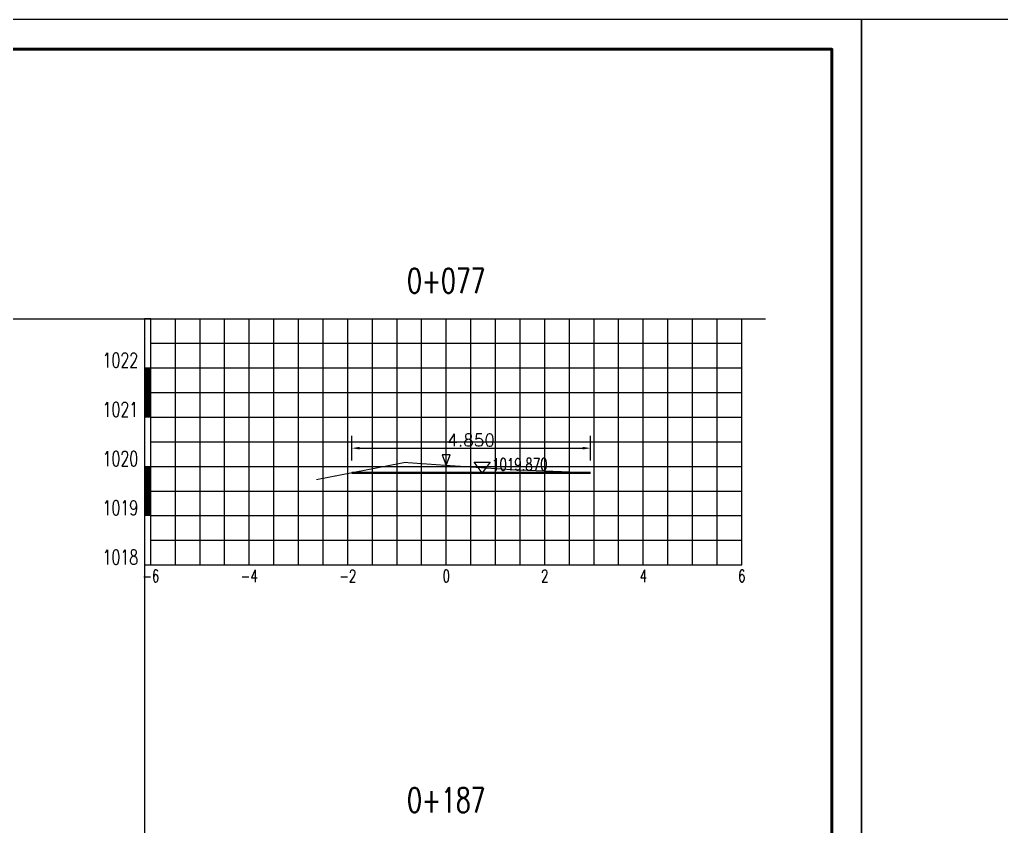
# Model space of a CAD drawing. Extents: x 695776 to 1250176, y 4443437 to 9025597.
# Drawn here: x 1031485 to 1051417, y 4557705 to 4574090 of the extents above; entities that cross this region are included whole.
import ezdxf
from ezdxf.enums import TextEntityAlignment as Align

# ---------------------------------------------------------------- set-up
doc = ezdxf.new("R2010")
doc.units = 0
doc.header["$LTSCALE"] = 0.5
doc.header["$PDSIZE"] = 0.2
doc.linetypes.add('ACAD_ISO07W100', pattern=[3.5, 0.5, -3])
doc.linetypes.add('CENTER2', pattern=[28.575, 19.05, -3.175, 3.175, -3.175])
doc.layers.get('0').update_dxf_attribs({"linetype": 'CONTINUOUS'})
doc.layers.get('Defpoints').update_dxf_attribs({"linetype": 'CONTINUOUS'})
for name, color, linetype in [('KEDU', 7, 'CONTINUOUS'), ('MIGE', 4, 'ACAD_ISO07W100'), ('MIGE1', 11, 'CONTINUOUS'), ('SANJIAO', 212, 'CONTINUOUS'), ('SHEJI', 1, 'CONTINUOUS'), ('YUANSHI', 2, 'CONTINUOUS'), ('ZHOUXIAN', 20, 'CENTER2'), ('图框', 7, 'CONTINUOUS'), ('辅助线', 3, 'CONTINUOUS')]:
    doc.layers.add(name, color=color, linetype=linetype)
doc.styles.get("Standard").update_dxf_attribs({"font": 'rs.shx', "bigfont": 'hztxt.shx'})
doc.dimstyles.get("Standard").update_dxf_attribs({"dimtxt": 0.18, "dimasz": 0.18, "dimexe": 0.18, "dimexo": 0.0625, "dimgap": 0.09, "dimtad": 0, "dimtih": 1, "dimtoh": 1, "dimdec": 4, "dimzin": 0, "dimdsep": 46, "dimtxsty": 'Standard', "dimcen": 0.09, "dimadec": 0, "dimazin": 0, "dimtfac": 1, "dimtdec": 4, "dimtofl": 0, "dimtmove": 0, "dimatfit": 3, "dimfxl": 0, "dimtolj": 1, "dimtzin": 0, "dimarcsym": 0})

# ---------------------------------------------------------------- blocks, each defined once
blk = doc.blocks.new('zhunghao')
blk.add_lwpolyline([(0, 0), (0.326, 0.863), (-0.326, 0.863), (0, 0)])
blk = doc.blocks.new('ele_sym08')
blk.add_line((0, 0), (5.597, 0))
blk.add_lwpolyline([(0.901, -0.002), (0.249, 0.861), (1.553, 0.861), (0.901, -0.002)])
at = {"width": 0.7}
blk.add_attdef('ELEVAT', (1.703, 0.181), '', height=1, dxfattribs=at)
blk = doc.blocks.new('*D733')
at = {"color": 0, "lineweight": -2}
for p, q in [((1038227, 4565136), (1038227, 4565636)), ((1043077, 4565136), (1043077, 4565636)), ((1038390, 4565386), (1042915, 4565386))]:
    blk.add_line(p, q, dxfattribs=at)
at = {"color": 0}
for points in [[(1038390, 4565413), (1038390, 4565359), (1038227, 4565386)], [(1042915, 4565413), (1042915, 4565359), (1043077, 4565386)]]:
    blk.add_solid(points, dxfattribs=at)
at = {"layer": 'Defpoints', "color": 0}
for p in [(1043077, 4565386), (1038227, 4564886), (1043077, 4564886)]:
    blk.add_point(p, dxfattribs=at)
at = {"color": 0, "insert": (1040652, 4565549), "char_height": 250, "attachment_point": 5}
blk.add_mtext('\\A1;4.850', dxfattribs=at)
blk = doc.blocks.new('bc1_100')
blk.add_lwpolyline([(0.064, 1), (-0.063, 1), (-0.063, 0), (0.064, 0)], close=True)
at = {"width": 0.7}
blk.add_attdef('BC', text='', height=0.3, dxfattribs=at).set_placement((-0.193, 0.007), align=Align.RIGHT)
blk = doc.blocks.new('bc0_100')
for p, q in [((-0.063, 1), (-0.063, 0)), ((0.063, 0), (0.063, 1))]:
    blk.add_line(p, q)
at = {"const_width": 0.126}
blk.add_lwpolyline([(0, 1), (0, 0)], dxfattribs=at)
at = {"width": 0.7}
blk.add_attdef('BC', text='', height=0.3, dxfattribs=at).set_placement((-0.193, 0.007), align=Align.RIGHT)

msp = doc.modelspace()

# ---------------------------------------------------------------- linework, layer by layer
at = {"layer": 'MIGE', "linetype": 'Continuous'}
for p, q in [((1034647.1577, 4563016.1388), (1034647.1577, 4568016.1388)), ((1035647.1577, 4563016.1388), (1035647.1577, 4568016.1388)), ((1036647.1577, 4563016.1388), (1036647.1577, 4568016.1388)), ((1037647.1577, 4563016.1388), (1037647.1577, 4568016.1388)), ((1038647.1577, 4563016.1388), (1038647.1577, 4568016.1388)), ((1039647.1577, 4563016.1388), (1039647.1577, 4568016.1388)), ((1040647.1577, 4563016.1388), (1040647.1577, 4568016.1388)), ((1041647.1577, 4563016.1388), (1041647.1577, 4568016.1388)), ((1042647.1577, 4563016.1388), (1042647.1577, 4568016.1388)), ((1043647.1577, 4563016.1388), (1043647.1577, 4568016.1388)), ((1044647.1577, 4563016.1388), (1044647.1577, 4568016.1388)), ((1045647.1577, 4563016.1388), (1045647.1577, 4568016.1388)), ((1034147.1577, 4567516.1388), (1046147.1577, 4567516.1388)), ((1034147.1577, 4566516.1388), (1046147.1577, 4566516.1388)), ((1034147.1577, 4565516.1388), (1046147.1577, 4565516.1388)), ((1034147.1577, 4564516.1388), (1046147.1577, 4564516.1388)), ((1034147.1577, 4563516.1388), (1046147.1577, 4563516.1388))]:
    msp.add_line(p, q, dxfattribs=at)
at = {"layer": 'MIGE1'}
for p, q in [((1034147.1577, 4568016.1388), (1046147.1577, 4568016.1388)), ((1034147.1577, 4563016.1388), (1034147.1577, 4568016.1388)), ((1035147.1577, 4563016.1388), (1035147.1577, 4568016.1388)), ((1036147.1577, 4563016.1388), (1036147.1577, 4568016.1388)), ((1037147.1577, 4563016.1388), (1037147.1577, 4568016.1388)), ((1038147.1577, 4563016.1388), (1038147.1577, 4568016.1388)), ((1039147.1577, 4563016.1388), (1039147.1577, 4568016.1388)), ((1040147.1577, 4563016.1388), (1040147.1577, 4568016.1388)), ((1041147.1577, 4563016.1388), (1041147.1577, 4568016.1388)), ((1042147.1577, 4563016.1388), (1042147.1577, 4568016.1388)), ((1043147.1577, 4563016.1388), (1043147.1577, 4568016.1388)), ((1044147.1577, 4563016.1388), (1044147.1577, 4568016.1388)), ((1045147.1577, 4563016.1388), (1045147.1577, 4568016.1388)), ((1046147.1577, 4563016.1388), (1046147.1577, 4568016.1388)), ((1034147.1577, 4567016.1388), (1046147.1577, 4567016.1388)), ((1034147.1577, 4566016.1388), (1046147.1577, 4566016.1388)), ((1034147.1577, 4565016.1388), (1046147.1577, 4565016.1388)), ((1034147.1577, 4564016.1388), (1046147.1577, 4564016.1388)), ((1034147.1577, 4563016.1388), (1046147.1577, 4563016.1388))]:
    msp.add_line(p, q, dxfattribs=at)
at = {"layer": 'SHEJI', "const_width": 50}
msp.add_lwpolyline([(1038227.1577, 4564886.1388), (1040147.1577, 4564886.1388), (1043077.1577, 4564886.1388)], dxfattribs=at)
at = {"layer": 'YUANSHI', "const_width": 20}
for points in [[(1038227.1577, 4564886.1388), (1039307.1577, 4565096.1388), (1040147.1577, 4565036.1388), (1041527.1577, 4564946.1388), (1043077.1577, 4564886.1388)], [(1037507.1577, 4564746.1388), (1038227.1577, 4564886.1388)]]:
    msp.add_lwpolyline(points, dxfattribs=at)
at = {"layer": 'ZHOUXIAN'}
msp.add_line((1040147.1577, 4564246.1388), (1040147.1577, 4565596.1388), dxfattribs=at)
at = {"layer": '图框', "linetype": 'Continuous', "lineweight": -2, "flags": 128}
for points in [[(998176.0335, 4574089.6142), (998176.0335, 4538449.6142), (1048576.0335, 4538449.6142), (1048576.0335, 4574089.6142), (998176.0335, 4574089.6142)], [(1048576.0375, 4574089.6091), (1048576.0375, 4538449.6091), (1098976.0375, 4538449.6091), (1098976.0375, 4574089.6091), (1048576.0375, 4574089.6091)]]:
    msp.add_lwpolyline(points, dxfattribs=at)
at = {"layer": '图框', "linetype": 'Continuous', "lineweight": 60, "flags": 128}
msp.add_lwpolyline([(1001176.0335, 4573489.6142), (1047976.0335, 4573489.6142), (1047976.0335, 4539049.6142), (1001176.0335, 4539049.6142), (1001176.0335, 4573489.6142)], dxfattribs=at)
at = {"layer": '辅助线'}
for points in [[(1003762.4414, 4568016.1388), (1046627.9545, 4568016.1388)], [(1034020.9622, 4568016.1388), (1034020.9622, 4547338.7403)]]:
    msp.add_lwpolyline(points, dxfattribs=at)

# ---------------------------------------------------------------- block references
at = {"xscale": 250, "yscale": 250, "zscale": 250}
msp.add_blockref('ele_sym08', (1040652.1577, 4564886.1388), dxfattribs=at).add_auto_attribs({'ELEVAT': '1019.870'})
at = {"layer": 'KEDU', "xscale": 1000, "yscale": 1000, "zscale": 1000}
for name, p, values in [('bc1_100', (1034083.9097, 4567016.1388), {'BC': '1022'}), ('bc0_100', (1034083.9097, 4566016.1388), {'BC': '1021'}), ('bc1_100', (1034083.9097, 4565016.1388), {'BC': '1020'}), ('bc0_100', (1034083.9097, 4564016.1388), {'BC': '1019'}), ('bc1_100', (1034083.9097, 4563016.1388), {'BC': '1018'})]:
    msp.add_blockref(name, p, dxfattribs=at).add_auto_attribs(values)
at = {"layer": 'SANJIAO', "xscale": 250, "yscale": 250, "zscale": 250}
msp.add_blockref('zhunghao', (1040147.1577, 4565036.1388), dxfattribs=at)

# ---------------------------------------------------------------- texts
at = {"width": 0.7}
for s, p in [('0+077', (1040147.1577, 4568536.1388)), ('0+187', (1040147.1577, 4557989.8741))]:
    msp.add_text(s, height=500, dxfattribs=at).set_placement(p, align=Align.CENTER)
at = {"layer": 'KEDU', "width": 0.7}
for s, p in [('-6', (1034147.1577, 4562666.1388)), ('-4', (1036147.1577, 4562666.1388)), ('-2', (1038147.1577, 4562666.1388)), ('0', (1040147.1577, 4562666.1388)), ('0', (1040147.1577, 4562666.1388)), ('2', (1042147.1577, 4562666.1388)), ('4', (1044147.1577, 4562666.1388)), ('6', (1046147.1577, 4562666.1388))]:
    msp.add_text(s, height=250, dxfattribs=at).set_placement(p, align=Align.CENTER)

# ---------------------------------------------------------------- dimensions: what is measured, and where the dimension line sits
dim = msp.add_linear_dim(base=(1043077.1577, 4565386.1388), p1=(1038227.1577, 4564886.1388), p2=(1043077.1577, 4564886.1388), dimstyle='Standard', override={"dimtxt": 250, "dimasz": 162.5, "dimexe": 250, "dimexo": 250, "dimgap": 37.5, "dimtad": 1, "dimtih": 0, "dimtoh": 0, "dimdec": 3, "dimlfac": 0.001})
dim.commit()
dim.dimension.update_dxf_attribs({"geometry": '*D733', "text_midpoint": (1040652.1577, 4565548.6388)})

doc.saveas('drawing.dxf')
